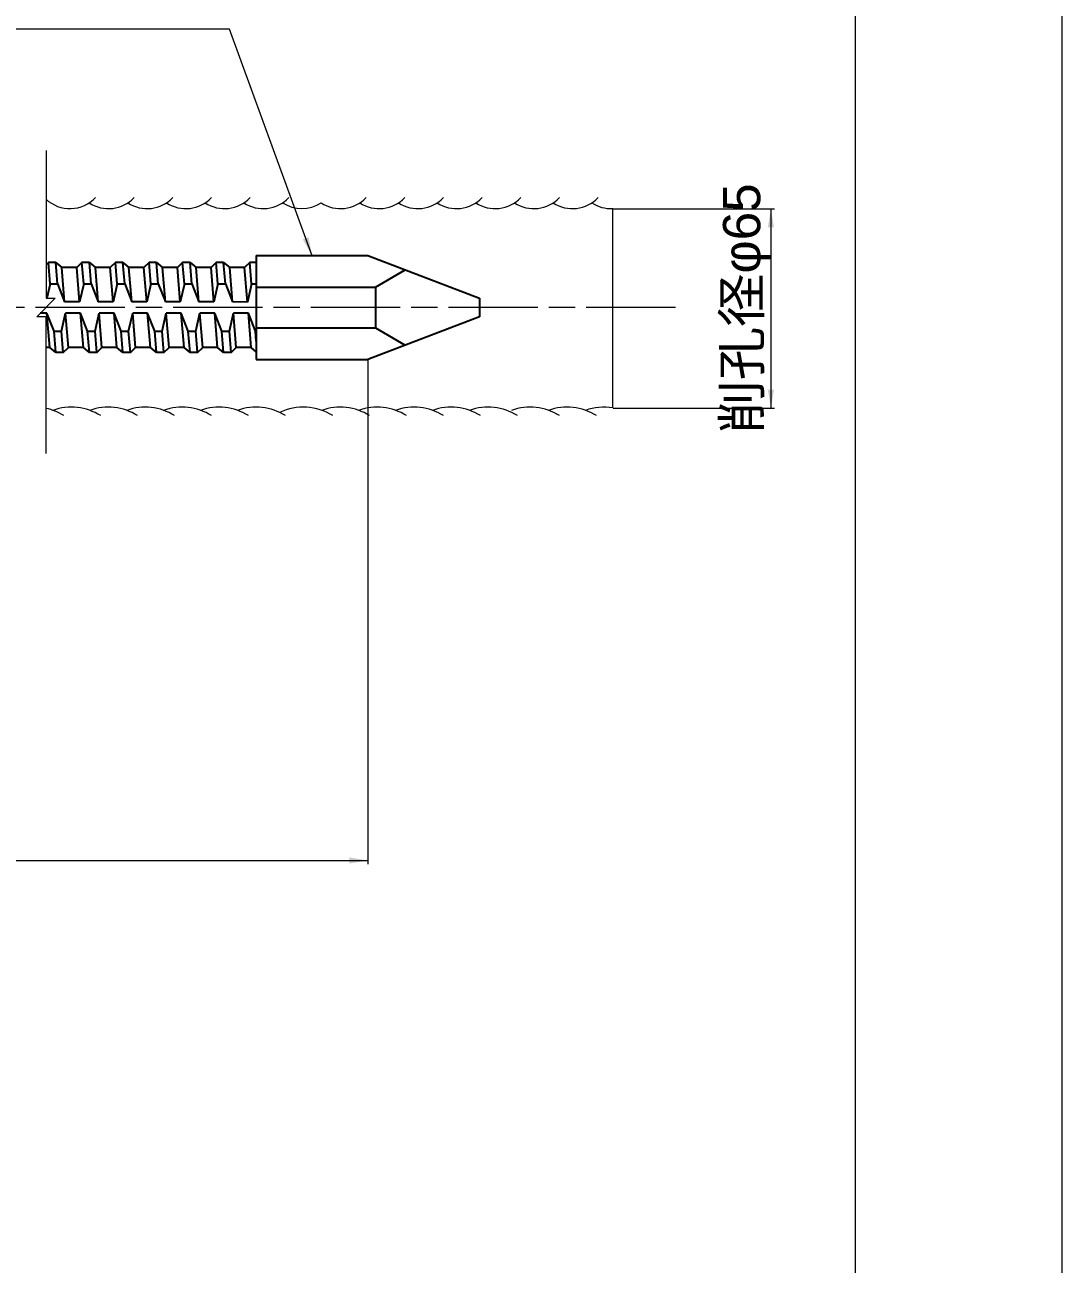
# Model space of a CAD drawing. Units: millimetres at full size, sheet at 1:2; details may follow other scales. Extents: x 2154 to 3836, y 976 to 2164.
# Drawn here: x 3557.6 to 3836.4, y 1580 to 1913.2 of the extents above; entities that cross this region are included whole.
import ezdxf
from ezdxf.enums import TextEntityAlignment as Align

# ---------------------------------------------------------------- set-up
doc = ezdxf.new("R2010")
doc.units = ezdxf.units.MM
doc.header["$LTSCALE"] = 2
doc.linetypes.add('CHAIN', pattern=[18.5, 12, -1.5, 3.5, -1.5])
for name, color, linetype, lineweight in [('1外形線', 7, 'Continuous', 35), ('2細い実線', 3, 'Continuous', 20), ('4中心線', 1, 'CHAIN', 15), ('6寸法線', 4, 'Continuous', 13), ('7 枠・タイトル', 7, 'Continuous', 13), ('Defpoints_2', 7, 'Continuous', 13)]:
    doc.layers.add(name, color=color, linetype=linetype, lineweight=lineweight)
doc.styles.add('ＭＳ Ｐゴシック', font='')
doc.styles.get('ＭＳ Ｐゴシック').set_extended_font_data('MS PGothic')

# ---------------------------------------------------------------- blocks, each defined once
blk = doc.blocks.new('filled_arrow')
at = {"color": 0, "linetype": 'Continuous', "lineweight": -2}
blk.add_solid([(7.5, 1.25), (0, 0), (7.5, -1.25)], dxfattribs=at)

msp = doc.modelspace()

# ---------------------------------------------------------------- linework, layer by layer
at = {"layer": '1外形線'}
for p, q in [((3563.929, 1849.252), (3563.304, 1848.647)), ((3565.929, 1849.252), (3563.929, 1849.252)), ((3564.404, 1843.502), (3563.929, 1849.252)), ((3565.929, 1849.252), (3567.546, 1847.902)), ((3566.404, 1843.502), (3565.929, 1849.252)), ((3572.953, 1849.251), (3571.559, 1847.902)), ((3574.953, 1849.251), (3572.953, 1849.251)), ((3573.428, 1843.502), (3572.953, 1849.251)), ((3574.953, 1849.251), (3576.57, 1847.902)), ((3575.428, 1843.501), (3574.953, 1849.251)), ((3581.977, 1849.251), (3580.583, 1847.901)), ((3583.977, 1849.251), (3581.977, 1849.251)), ((3582.452, 1843.501), (3581.977, 1849.251)), ((3584.452, 1843.501), (3583.977, 1849.251)), ((3583.977, 1849.251), (3585.594, 1847.901)), ((3591.001, 1849.251), (3589.607, 1847.901)), ((3593.001, 1849.25), (3591.001, 1849.251)), ((3591.476, 1843.501), (3591.001, 1849.251)), ((3593.001, 1849.25), (3594.617, 1847.901)), ((3593.476, 1843.5), (3593.001, 1849.25)), ((3600.024, 1849.25), (3598.631, 1847.9)), ((3602.024, 1849.25), (3600.024, 1849.25)), ((3600.5, 1843.5), (3600.024, 1849.25)), ((3602.024, 1849.25), (3603.641, 1847.901)), ((3602.499, 1843.5), (3602.024, 1849.25)), ((3609.048, 1849.25), (3607.655, 1847.9)), ((3611.048, 1849.249), (3609.048, 1849.25)), ((3609.523, 1843.5), (3609.048, 1849.25)), ((3611.048, 1849.249), (3612.665, 1847.9)), ((3611.523, 1843.499), (3611.048, 1849.249)), ((3618.072, 1849.249), (3616.678, 1847.9)), ((3619.813, 1849.249), (3618.072, 1849.249)), ((3618.547, 1843.499), (3618.072, 1849.249)), ((3619.814, 1851.123), (3619.814, 1823.223)), ((3619.814, 1851.123), (3649.814, 1851.123)), ((3649.814, 1851.123), (3679.814, 1839.673)), ((3571.559, 1847.902), (3567.546, 1847.902)), ((3568.31, 1838.652), (3567.546, 1847.902)), ((3572.324, 1838.652), (3571.559, 1847.901)), ((3577.334, 1838.652), (3576.57, 1847.902)), ((3580.583, 1847.902), (3576.57, 1847.902)), ((3581.348, 1838.651), (3580.583, 1847.901)), ((3589.607, 1847.901), (3585.594, 1847.901)), ((3586.358, 1838.651), (3585.594, 1847.901)), ((3590.371, 1838.651), (3589.607, 1847.9)), ((3595.382, 1838.651), (3594.617, 1847.901)), ((3598.631, 1847.901), (3594.617, 1847.901)), ((3599.395, 1838.65), (3598.631, 1847.9)), ((3604.405, 1838.65), (3603.641, 1847.901)), ((3607.655, 1847.9), (3603.641, 1847.901)), ((3608.419, 1838.65), (3607.655, 1847.899)), ((3616.679, 1847.9), (3612.665, 1847.9)), ((3613.429, 1838.65), (3612.665, 1847.9)), ((3617.443, 1838.649), (3616.678, 1847.899)), ((3651.814, 1842.673), (3659.814, 1847.306)), ((3564.404, 1843.502), (3563.537, 1839.695)), ((3564.404, 1843.502), (3566.404, 1843.502)), ((3566.404, 1843.502), (3568.31, 1838.652)), ((3573.428, 1843.502), (3572.324, 1838.652)), ((3573.428, 1843.502), (3575.428, 1843.501)), ((3575.428, 1843.501), (3577.334, 1838.652)), ((3582.452, 1843.501), (3581.347, 1838.651)), ((3582.452, 1843.501), (3584.452, 1843.501)), ((3584.452, 1843.501), (3586.358, 1838.651)), ((3591.476, 1843.501), (3590.371, 1838.651)), ((3591.476, 1843.501), (3593.476, 1843.5)), ((3593.476, 1843.5), (3595.382, 1838.651)), ((3600.5, 1843.5), (3599.395, 1838.65)), ((3600.5, 1843.5), (3602.499, 1843.5)), ((3602.499, 1843.5), (3604.405, 1838.65)), ((3609.523, 1843.5), (3608.419, 1838.65)), ((3609.523, 1843.5), (3611.523, 1843.499)), ((3611.523, 1843.499), (3613.429, 1838.65)), ((3618.547, 1843.499), (3617.443, 1838.649)), ((3618.547, 1843.499), (3619.813, 1843.499)), ((3619.814, 1842.673), (3651.814, 1842.673)), ((3651.814, 1842.673), (3651.814, 1831.673)), ((3679.814, 1839.673), (3679.814, 1834.673)), ((3572.324, 1838.652), (3568.31, 1838.652)), ((3581.348, 1838.651), (3577.334, 1838.652)), ((3590.371, 1838.651), (3586.358, 1838.651)), ((3599.395, 1838.65), (3595.382, 1838.651)), ((3608.419, 1838.65), (3604.405, 1838.65)), ((3617.443, 1838.649), (3613.429, 1838.65)), ((3563.548, 1835.652), (3561.773, 1835.652)), ((3564.312, 1826.402), (3563.548, 1835.652)), ((3565.453, 1830.802), (3563.548, 1835.651)), ((3567.453, 1830.802), (3568.558, 1835.651)), ((3572.571, 1835.651), (3568.558, 1835.652)), ((3569.322, 1826.402), (3568.558, 1835.651)), ((3573.336, 1826.402), (3572.571, 1835.651)), ((3574.477, 1830.801), (3572.571, 1835.651)), ((3576.477, 1830.802), (3577.582, 1835.651)), ((3581.595, 1835.651), (3577.582, 1835.652)), ((3578.346, 1826.402), (3577.582, 1835.651)), ((3582.36, 1826.401), (3581.595, 1835.651)), ((3583.501, 1830.801), (3581.595, 1835.651)), ((3585.501, 1830.801), (3586.605, 1835.65)), ((3587.37, 1826.401), (3586.605, 1835.65)), ((3590.619, 1835.65), (3586.606, 1835.651)), ((3591.383, 1826.401), (3590.619, 1835.65)), ((3592.525, 1830.8), (3590.619, 1835.65)), ((3594.525, 1830.801), (3595.629, 1835.65)), ((3599.643, 1835.65), (3595.629, 1835.651)), ((3596.394, 1826.401), (3595.629, 1835.65)), ((3600.407, 1826.4), (3599.643, 1835.65)), ((3601.549, 1830.8), (3599.643, 1835.65)), ((3603.549, 1830.8), (3604.653, 1835.65)), ((3608.667, 1835.649), (3604.653, 1835.651)), ((3605.417, 1826.4), (3604.653, 1835.65)), ((3609.431, 1826.4), (3608.667, 1835.649)), ((3610.573, 1830.799), (3608.667, 1835.649)), ((3612.573, 1830.8), (3613.677, 1835.649)), ((3617.69, 1835.649), (3613.677, 1835.65)), ((3614.441, 1826.4), (3613.677, 1835.649)), ((3618.455, 1826.4), (3617.69, 1835.649)), ((3619.596, 1830.799), (3617.691, 1835.649)), ((3679.814, 1834.673), (3649.814, 1823.223)), ((3565.929, 1825.052), (3565.453, 1830.802)), ((3565.453, 1830.802), (3567.453, 1830.802)), ((3567.928, 1825.052), (3567.453, 1830.802)), ((3574.477, 1830.801), (3576.477, 1830.802)), ((3574.952, 1825.052), (3574.477, 1830.801)), ((3576.952, 1825.051), (3576.477, 1830.802)), ((3583.976, 1825.051), (3583.501, 1830.801)), ((3583.501, 1830.801), (3585.501, 1830.801)), ((3585.976, 1825.051), (3585.501, 1830.801)), ((3592.525, 1830.8), (3594.525, 1830.801)), ((3593, 1825.051), (3592.525, 1830.8)), ((3595, 1825.05), (3594.525, 1830.801)), ((3602.024, 1825.05), (3601.549, 1830.8)), ((3601.549, 1830.8), (3603.549, 1830.8)), ((3604.024, 1825.05), (3603.549, 1830.8)), ((3610.573, 1830.799), (3612.573, 1830.8)), ((3611.048, 1825.05), (3610.573, 1830.799)), ((3613.048, 1825.049), (3612.573, 1830.8)), ((3619.814, 1828.165), (3619.596, 1830.799)), ((3619.596, 1830.799), (3619.814, 1830.799)), ((3619.814, 1831.673), (3651.814, 1831.673)), ((3651.814, 1831.673), (3659.814, 1827.04)), ((3564.312, 1826.402), (3563.304, 1826.402)), ((3565.929, 1825.052), (3564.312, 1826.402)), ((3567.928, 1825.052), (3569.322, 1826.402)), ((3573.336, 1826.402), (3569.322, 1826.402)), ((3574.952, 1825.052), (3573.336, 1826.402)), ((3576.952, 1825.051), (3578.346, 1826.402)), ((3582.36, 1826.401), (3578.346, 1826.402)), ((3583.976, 1825.051), (3582.36, 1826.401)), ((3585.976, 1825.051), (3587.37, 1826.401)), ((3591.383, 1826.401), (3587.37, 1826.401)), ((3593, 1825.051), (3591.383, 1826.401)), ((3595, 1825.05), (3596.394, 1826.401)), ((3600.407, 1826.4), (3596.394, 1826.401)), ((3602.024, 1825.05), (3600.407, 1826.4)), ((3604.024, 1825.05), (3605.417, 1826.4)), ((3609.431, 1826.4), (3605.417, 1826.4)), ((3611.048, 1825.05), (3609.431, 1826.4)), ((3613.048, 1825.049), (3614.441, 1826.4)), ((3618.455, 1826.4), (3614.441, 1826.4)), ((3619.814, 1825.264), (3618.455, 1826.4)), ((3567.928, 1825.052), (3565.929, 1825.052)), ((3576.952, 1825.051), (3574.952, 1825.052)), ((3585.976, 1825.051), (3583.976, 1825.051)), ((3595, 1825.05), (3593, 1825.051)), ((3604.024, 1825.05), (3602.024, 1825.05)), ((3613.048, 1825.049), (3611.048, 1825.05)), ((3619.814, 1823.223), (3649.814, 1823.223))]:
    msp.add_line(p, q, dxfattribs=at)
at = {"layer": '2細い実線'}
for p, q in [((3563.305, 1879.335), (3563.304, 1839.695)), ((3715.648, 1810.175), (3715.649, 1863.761)), ((3560.804, 1834.679), (3565.804, 1839.695)), ((3563.304, 1839.695), (3565.804, 1839.695)), ((3563.304, 1834.679), (3560.804, 1834.679)), ((3563.303, 1797.888), (3563.304, 1834.679))]:
    msp.add_line(p, q, dxfattribs=at)
for centre, radius, start, end in [((3569.736, 1873.118), 9.363, 226.61768, 317.16496), ((3580.126, 1873.117), 9.363, 236.29838, 317.16496), ((3590.516, 1873.117), 9.363, 236.29838, 317.16496), ((3600.906, 1873.117), 9.363, 236.29838, 317.16496), ((3611.296, 1873.116), 9.363, 236.29838, 317.16496), ((3621.686, 1873.116), 9.363, 236.29838, 317.16496), ((3642.466, 1873.115), 9.363, 236.29838, 317.16496), ((3652.856, 1873.115), 9.363, 236.29838, 317.16496), ((3663.246, 1873.115), 9.363, 236.29838, 317.16496), ((3673.636, 1873.114), 9.363, 236.29838, 317.16496), ((3684.026, 1873.114), 9.363, 236.29838, 317.16496), ((3694.416, 1873.114), 9.363, 236.29838, 317.16496), ((3704.806, 1873.113), 9.363, 236.29838, 317.16496), ((3632.076, 1873.116), 9.363, 236.29838, 303.6973), ((3715.196, 1873.113), 9.363, 236.29838, 272.76984), ((3560.155, 1795.428), 14.948, 58.00507, 77.84061), ((3570.085, 1795.427), 14.948, 58.00507, 109.39787), ((3580.015, 1795.426), 14.948, 58.00507, 109.39787), ((3589.945, 1795.426), 14.948, 58.00507, 109.39787), ((3599.875, 1795.425), 14.948, 58.00507, 109.39787), ((3609.805, 1795.425), 14.948, 58.00507, 109.39787), ((3619.735, 1795.424), 14.948, 58.00507, 109.39787), ((3632.425, 1795.425), 14.948, 58.00507, 115.12284), ((3642.355, 1795.424), 14.948, 58.00507, 109.39787), ((3652.285, 1795.424), 14.948, 58.00507, 109.39787), ((3662.215, 1795.423), 14.948, 58.00507, 109.39787), ((3672.145, 1795.423), 14.948, 58.00507, 109.39787), ((3682.075, 1795.422), 14.948, 58.00507, 109.39787), ((3693.385, 1795.422), 14.948, 58.00507, 109.39787), ((3703.315, 1795.422), 14.948, 58.00507, 109.39787), ((3713.245, 1795.421), 14.948, 80.74874, 109.39787)]:
    msp.add_arc(centre, radius, start, end, dxfattribs=at)
at = {"layer": '4中心線'}
msp.add_line((3732.484, 1837.173), (2301.355, 1837.173), dxfattribs=at)
at = {"layer": '6寸法線'}
for p, q in [((3715.713, 1863.692), (3759.13, 1863.692)), ((3758.13, 1863.692), (3758.13, 1810.106)), ((3649.814, 1823.16), (3649.814, 1687.528)), ((3715.709, 1810.106), (3759.13, 1810.106)), ((2385.621, 1688.528), (3649.814, 1688.528))]:
    msp.add_line(p, q, dxfattribs=at)
msp.add_lwpolyline([(3634.814, 1851.06), (3633.102, 1855.758), (3612.629, 1911.948), (3490.916, 1911.948)], dxfattribs=at)
at = {"layer": '7 枠・タイトル'}
msp.add_line((3780.762, 2127.058), (3780.762, 1013.504), dxfattribs=at)
at = {"layer": 'Defpoints_2'}
msp.add_lwpolyline([(2154.414, 976.281), (3836.414, 976.281), (3836.414, 2164.281), (2154.414, 2164.281)], close=True, dxfattribs=at)

# ---------------------------------------------------------------- block references
at = {"layer": '6寸法線', "xscale": 0.667, "yscale": 0.667}
for p, rotation in [((3758.13, 1863.692), 270), ((3634.814, 1851.06), 110), ((3758.13, 1810.106), 90), ((3649.814, 1688.528), 180)]:
    msp.add_blockref('filled_arrow', p, dxfattribs=dict(at, rotation=rotation))

# ---------------------------------------------------------------- texts
at = {"layer": '6寸法線', "style": 'ＭＳ Ｐゴシック', "width": 1.05}
msp.add_text('削孔径φ65', height=10.02, rotation=90, dxfattribs=at).set_placement((3750.256, 1836.899), align=Align.MIDDLE_CENTER)

doc.saveas('drawing.dxf')
